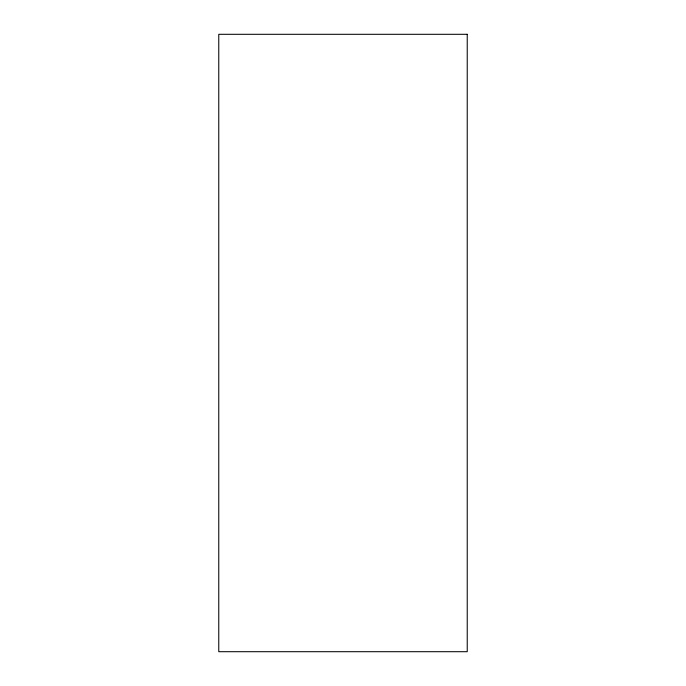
<?xml version="1.0" encoding="UTF-8"?>
<svg xmlns="http://www.w3.org/2000/svg" width="686" height="686" viewBox="0 0 686 686"><rect width="100%" height="100%" fill="white"/><g stroke="black" fill="none" stroke-linecap="round" stroke-linejoin="round"><path stroke-width="1.03" d="M467.235 34.3L218.765 34.3L218.765 651.7L467.235 651.7L467.235 34.3"/></g></svg>
